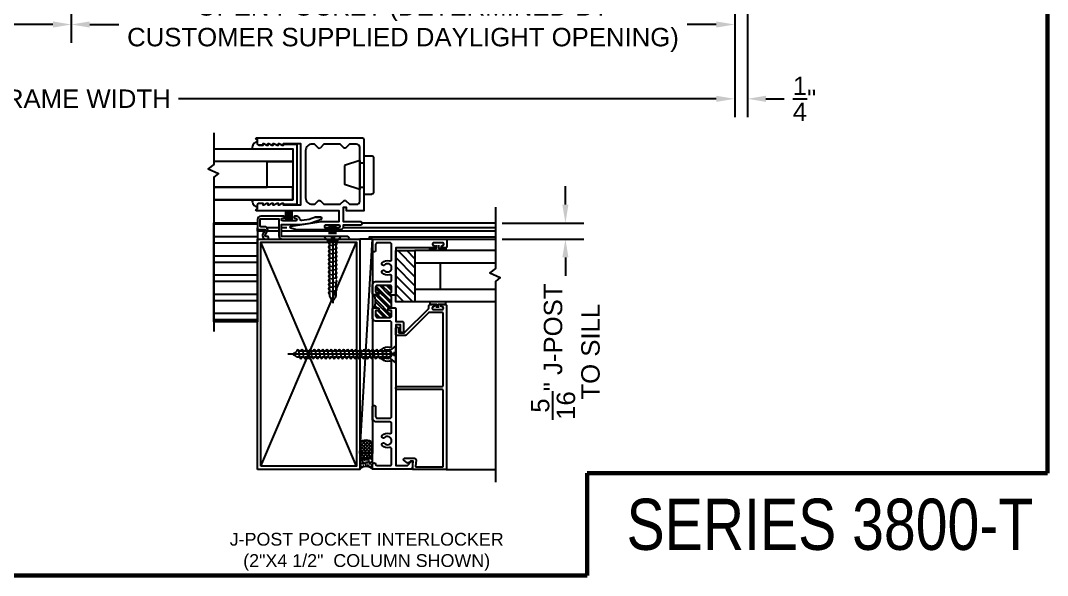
# Model space of a CAD drawing. Extents: x 9.5 to 51.5, y 29.9 to 61.9.
# Drawn here: x 31.4 to 51.48, y 29.85 to 40.7 of the extents above; entities that cross this region are included whole.
import ezdxf
from ezdxf.enums import TextEntityAlignment as Align

# ---------------------------------------------------------------- set-up
doc = ezdxf.new("R2010")
doc.units = 0
doc.header["$MEASUREMENT"] = 0
doc.layers.get('0').update_dxf_attribs({"linetype": 'CONTINUOUS'})
doc.layers.get('DEFPOINTS').update_dxf_attribs({"linetype": 'CONTINUOUS'})
for name, color, linetype in [('BREAK', 6, 'CONTINUOUS'), ('FASTENER', 7, 'CONTINUOUS'), ('FRAME', 1, 'CONTINUOUS'), ('GLASS', 5, 'CONTINUOUS'), ('HATCH', 7, 'CONTINUOUS'), ('INSTALLER NOTE', 7, 'CONTINUOUS'), ('MISC', 9, 'CONTINUOUS'), ('RISER', 7, 'CONTINUOUS'), ('SASH', 5, 'CONTINUOUS'), ('SEAL', 7, 'CONTINUOUS'), ('SEALANT', 1, 'CONTINUOUS'), ('SETTING BLOCKS', 4, 'CONTINUOUS'), ('SHIM', 1, 'CONTINUOUS'), ('SILL-PAN', 7, 'CONTINUOUS'), ('TEXT', 7, 'CONTINUOUS'), ('TRACK', 1, 'CONTINUOUS'), ('VENT', 5, 'CONTINUOUS'), ('WALL CONDITION', 7, 'CONTINUOUS'), ('WALL-CONDITION', 7, 'CONTINUOUS')]:
    doc.layers.add(name, color=color, linetype=linetype)
doc.styles.get("Standard").update_dxf_attribs({"font": 'arial.ttf'})
doc.dimstyles.new('QUARTER', dxfattribs={"dimscale": 2, "dimtxt": 0.18, "dimasz": 0.18, "dimexe": 0.18, "dimexo": 0.0625, "dimgap": 0.09, "dimtad": 0, "dimdec": 4, "dimzin": 0, "dimdsep": 46, "dimlunit": 4, "dimtxsty": 'Standard', "dimcen": 0.09, "dimadec": 0, "dimazin": 0, "dimtfac": 1, "dimtdec": 4, "dimtofl": 0, "dimtmove": 0, "dimatfit": 3, "dimfxl": 0, "dimtolj": 1, "dimtzin": 0, "dimarcsym": 0})

# ---------------------------------------------------------------- blocks, each defined once
blk = doc.blocks.new('*D13')
at = {"color": 0, "lineweight": -2}
for p, q in [((17.365, 48.646), (17.365, 40.261)), ((32.397, 43.754), (32.397, 40.261)), ((17.725, 40.621), (22.249, 40.621)), ((32.037, 40.621), (27.513, 40.621))]:
    blk.add_line(p, q, dxfattribs=at)
at = {"color": 0}
for points in [[(17.725, 40.681), (17.725, 40.561), (17.365, 40.621)], [(32.037, 40.681), (32.037, 40.561), (32.397, 40.621)]]:
    blk.add_solid(points, dxfattribs=at)
at = {"layer": 'DEFPOINTS', "color": 0}
for p in [(17.365, 48.771), (32.397, 43.879), (32.397, 40.621)]:
    blk.add_point(p, dxfattribs=at)
at = {"color": 0, "insert": (24.881, 40.621), "char_height": 0.36, "attachment_point": 5}
blk.add_mtext('\\A1;DAYLIGHT OPENING', dxfattribs=at)
blk = doc.blocks.new('*D14')
at = {"color": 0, "lineweight": -2}
for p, q in [((45.364, 43.764), (45.364, 38.809)), ((45.614, 43.571), (45.614, 38.809)), ((45.004, 39.169), (44.644, 39.169)), ((45.974, 39.169), (46.334, 39.169))]:
    blk.add_line(p, q, dxfattribs=at)
at = {"color": 0}
for points in [[(45.004, 39.229), (45.004, 39.109), (45.364, 39.169)], [(45.974, 39.229), (45.974, 39.109), (45.614, 39.169)]]:
    blk.add_solid(points, dxfattribs=at)
at = {"layer": 'DEFPOINTS', "color": 0}
for p in [(45.364, 43.889), (45.614, 43.696), (45.614, 39.169)]:
    blk.add_point(p, dxfattribs=at)
at = {"color": 0, "insert": (46.728, 39.169), "char_height": 0.36, "attachment_point": 5}
blk.add_mtext('\\A1;{\\H1.000000x;\\S1/4;}"', dxfattribs=at)
blk = doc.blocks.new('*D15')
at = {"color": 0, "lineweight": -2}
for p, q in [((17.365, 48.646), (17.365, 38.809)), ((45.364, 43.764), (45.364, 38.809)), ((17.725, 39.169), (28.239, 39.169)), ((45.004, 39.169), (34.489, 39.169))]:
    blk.add_line(p, q, dxfattribs=at)
at = {"color": 0}
for points in [[(17.725, 39.229), (17.725, 39.109), (17.365, 39.169)], [(45.004, 39.229), (45.004, 39.109), (45.364, 39.169)]]:
    blk.add_solid(points, dxfattribs=at)
at = {"layer": 'DEFPOINTS', "color": 0}
for p in [(17.365, 48.771), (45.364, 43.889), (17.365, 39.169)]:
    blk.add_point(p, dxfattribs=at)
at = {"color": 0, "insert": (31.364, 39.169), "char_height": 0.36, "attachment_point": 5}
blk.add_mtext('\\A1;3070 NET FRAME WIDTH', dxfattribs=at)
blk = doc.blocks.new('*D22')
at = {"color": 0, "lineweight": -2}
for p, q in [((45.364, 43.764), (45.364, 40.261)), ((32.397, 43.754), (32.397, 40.261)), ((32.757, 40.621), (33.329, 40.621)), ((45.004, 40.621), (44.432, 40.621))]:
    blk.add_line(p, q, dxfattribs=at)
at = {"color": 0}
for points in [[(32.757, 40.681), (32.757, 40.561), (32.397, 40.621)], [(45.004, 40.681), (45.004, 40.561), (45.364, 40.621)]]:
    blk.add_solid(points, dxfattribs=at)
at = {"layer": 'DEFPOINTS', "color": 0}
for p in [(32.397, 43.879), (45.364, 43.889), (45.364, 40.621)]:
    blk.add_point(p, dxfattribs=at)
at = {"color": 0, "insert": (38.88, 40.621), "char_height": 0.36, "attachment_point": 5}
blk.add_mtext('\\A1;OPEN POCKET (DETERMINED BY \\PCUSTOMER SUPPLIED DAYLIGHT OPENING)', dxfattribs=at)
blk = doc.blocks.new('3006 STD POST-INTERLOCKER')
at = {"color": 7}
for p, q in [((-0.674, -0.979), (-0.674, -1.153)), ((-0.644, -0.979), (-0.644, -1.153)), ((-0.614, -0.979), (-0.614, -1.153)), ((-0.584, -0.979), (-0.584, -1.153)), ((-0.554, -0.979), (-0.554, -1.153))]:
    blk.add_line(p, q, dxfattribs=at)
for points in [[(-2.074, -0.666), (-2.074, -0.58, -0.414214), (-2.043, -0.55), (-1.974, -0.55), (-1.974, -0.58), (-1.954, -0.58), (-1.894, -0.55), (-1.874, -0.55), (-1.874, -0.58), (-1.854, -0.58), (-1.794, -0.55), (-1.774, -0.55), (-1.774, -0.58), (-1.754, -0.58), (-1.694, -0.55), (-1.674, -0.55), (-1.674, -0.58), (-1.654, -0.58), (-1.594, -0.55), (-1.574, -0.55), (-1.574, -0.58), (-1.231, -0.58), (-1.231, 0.61), (-1.574, 0.61), (-1.574, 0.581), (-1.594, 0.581), (-1.654, 0.61), (-1.674, 0.61), (-1.674, 0.581), (-1.694, 0.581), (-1.754, 0.61), (-1.774, 0.61), (-1.774, 0.581), (-1.794, 0.581), (-1.854, 0.61), (-1.874, 0.61), (-1.874, 0.581), (-1.894, 0.581), (-1.954, 0.61), (-1.974, 0.61), (-1.974, 0.581), (-2.043, 0.581, -0.414214), (-2.074, 0.611), (-2.074, 0.696), (-2.094, 0.696, -0.999996), (-2.094, 0.728), (-0.031, 0.728, -0.414214), (0, 0.697), (0, -0.697), (-0.338, -0.697), (-0.338, -0.635), (-0.4, -0.635), (-0.4, -0.908), (-0.066, -0.908, -1), (-0.066, -0.979), (-0.4, -0.979), (-0.4, -1.006, -0.414214), (-0.462, -1.068), (-0.504, -1.068, -1), (-0.504, -1.028), (-0.484, -1.028, 0.999996), (-0.484, -0.979), (-0.744, -0.979, 1.000003), (-0.744, -1.028), (-0.724, -1.028, -0.999994), (-0.724, -1.068), (-1.312, -1.068), (-1.422, -1.039, -0.811415), (-1.42, -1), (-0.828, -0.908), (-0.478, -0.908), (-0.478, -0.697), (-2.094, -0.697, -0.999996), (-2.094, -0.666), (-2.074, -0.666)], [(-0.891, 0.535), (-0.96, 0.604), (-1.012, 0.604, 0.414214), (-1.137, 0.479), (-1.137, -0.447, 0.414214), (-1.012, -0.572), (-0.973, -0.572, 0.198912), (-0.951, -0.563), (-0.891, -0.504, -0.414214), (-0.847, -0.504), (-0.787, -0.563, 0.198912), (-0.765, -0.572), (-0.473, -0.572, 0.198912), (-0.451, -0.563), (-0.391, -0.504, -0.414214), (-0.347, -0.504), (-0.287, -0.563, 0.198912), (-0.265, -0.572), (-0.138, -0.572, 0.414214), (-0.076, -0.51), (-0.076, 0.542, 0.414214), (-0.138, 0.604), (-0.265, 0.604, 0.198912), (-0.287, 0.594), (-0.347, 0.535, -0.414214), (-0.391, 0.535), (-0.451, 0.594, 0.198912), (-0.473, 0.604), (-0.765, 0.604, 0.198912), (-0.787, 0.594), (-0.847, 0.535)]]:
    blk.add_lwpolyline(points, format="xyb")
blk.add_arc((-0.869, 0.557), 0.031, 225.0005, 315.0002)
blk = doc.blocks.new('3801 1 INCH GLASS STOP')
blk.add_lwpolyline([(2.741, 0.327, -0.414214), (2.769, 0.299, -0.414214), (2.741, 0.271), (2.669, 0.271, 0.414214), (2.659, 0.261), (2.659, 0.167, 0.198912), (2.668, 0.145), (3.128, -0.315, 0.198912), (3.15, -0.324), (3.183, -0.324, -0.414214), (3.214, -0.355), (3.214, -0.408, -0.414214), (3.189, -0.433, -0.399638), (3.164, -0.41, 0.400364), (3.139, -0.386, 0.414214), (3.114, -0.411), (3.114, -0.581, 0.414214), (3.139, -0.606), (3.139, -0.606, 0.399638), (3.164, -0.582, -0.399638), (3.189, -0.558, -0.414214), (3.214, -0.583), (3.214, -0.637, -0.414214), (3.183, -0.668), (-0.001, -0.668, -0.414214), (-0.011, -0.658), (-0.011, -0.01, -0.440011), (0, 0), (0.149, -0.013), (0.149, 0.04), (0.115, 0.074, -0.395486), (0.114, 0.102), (0.17, 0.165, -0.691708), (0.205, 0.152), (0.205, -0.04, -0.440011), (0.171, -0.071), (0.05, -0.061, 0.440011), (0.039, -0.071), (0.039, -0.593, 0.414214), (0.049, -0.603), (1.52, -0.603, 0.414214), (1.551, -0.572), (1.551, 0.299, -0.414214), (1.579, 0.327, -0.414214), (1.607, 0.299), (1.607, -0.572, 0.414214), (1.638, -0.603), (3.027, -0.603, 0.414214), (3.058, -0.572), (3.058, -0.337, 0.198912), (3.049, -0.315), (2.612, 0.122, -0.198912), (2.603, 0.144), (2.603, 0.296, -0.414214), (2.634, 0.327)], format="xyb", close=True)
blk = doc.blocks.new('3805 BLOCK FRAME')
h = blk.add_hatch()
h.set_pattern_fill('ANSI32', color=256, scale=0.25, style=0)
h.set_pattern_definition([(45, (-4.16348, -5.189), (-0.0662913, 0.0662913), []), (45, (-4.11928, -5.189), (-0.0662913, 0.0662913), [])])
h.paths.add_polyline_path([(-0.819, 1.361, 0.414214), (-0.85, 1.392), (-0.946, 1.392, 0.414214), (-0.956, 1.382), (-0.956, 1.351, -0.414214), (-0.98, 1.326, -0.414214), (-1.005, 1.351), (-1.005, 1.423, -0.235384), (-1.256, 1.423), (-1.256, 1.351, -0.414214), (-1.282, 1.326, -0.414214), (-1.306, 1.351), (-1.306, 1.382, 0.414214), (-1.316, 1.392), (-1.413, 1.392, 0.414214), (-1.444, 1.361), (-1.444, 1.111, 0.414214), (-1.413, 1.08), (-1.316, 1.08, 0.414214), (-1.306, 1.09), (-1.306, 1.121, -0.414214), (-1.282, 1.146, -0.414214), (-1.256, 1.121), (-1.256, 1.09), (-1.005, 1.09), (-1.005, 1.121, -0.414214), (-0.98, 1.146, -0.414214), (-0.956, 1.121), (-0.956, 1.09, 0.414214), (-0.946, 1.08), (-0.85, 1.08, 0.414214), (-0.819, 1.111)])
for q in [(-1.256, 1.09), (-1.005, 1.015)]:
    blk.add_line((-1.005, 1.09), q)
blk.add_lwpolyline([(-3.452, 1.454), (-3.193, 1.454, -0.414214), (-3.162, 1.423, -0.414214), (-3.193, 1.392), (-3.381, 1.392, 0.414214), (-3.412, 1.361), (-3.412, 1.111, 0.414214), (-3.381, 1.08), (-2.329, 1.08, 0.5024), (-2.299, 1.12, -0.280293), (-2.262, 1.264, -0.498955), (-2.213, 1.256, -0.334263), (-2.219, 1.219, 2.470836), (-2.106, 1.219, -0.334263), (-2.112, 1.256, -0.498955), (-2.063, 1.264, -0.280293), (-2.026, 1.12, 0.5024), (-1.996, 1.08), (-1.549, 1.08, 0.414214), (-1.518, 1.111), (-1.518, 1.392, -0.414214), (-1.456, 1.454), (-1.287, 1.454, -0.414214), (-1.256, 1.423), (-1.256, 1.351, -0.414214), (-1.282, 1.326, -0.414214), (-1.306, 1.351), (-1.306, 1.382, 0.414214), (-1.316, 1.392), (-1.413, 1.392, 0.414214), (-1.444, 1.361), (-1.444, 1.111, 0.414214), (-1.413, 1.08), (-1.316, 1.08, 0.414214), (-1.306, 1.09), (-1.306, 1.121, -0.414214), (-1.282, 1.146, -0.414214), (-1.256, 1.121), (-1.256, 1.09), (-1.256, 1.015), (-1.271, 1), (-1.524, 1), (-1.524, 0.875, -0.414214), (-1.556, 0.844), (-1.711, 0.844, -0.414214), (-1.742, 0.875, -0.414214), (-1.711, 0.906), (-1.586, 0.906), (-1.586, 1), (-4.338, 1), (-4.338, 0.776, 0.198912), (-4.335, 0.769), (-4.255, 0.69, -0.668179), (-4.263, 0.673), (-4.403, 0.673, -0.414214), (-4.412, 0.683), (-4.412, 1.444, -0.414214), (-4.403, 1.454), (-4.319, 1.454, -0.414214), (-4.287, 1.423, -0.358249), (-4.312, 1.393, 0.358249), (-4.338, 1.362), (-4.338, 1.111, 0.414214), (-4.306, 1.08), (-4.017, 1.08, 0.5024), (-3.987, 1.12, -0.280293), (-3.95, 1.264, -0.498955), (-3.901, 1.256), (-3.901, 1.256, -0.334263), (-3.907, 1.219, 2.470836), (-3.794, 1.219, -0.334263), (-3.8, 1.256), (-3.8, 1.256, -0.498955), (-3.751, 1.264, -0.280293), (-3.714, 1.12, 0.5024), (-3.684, 1.08), (-3.518, 1.08, 0.414214), (-3.487, 1.111), (-3.487, 1.399), (-3.452, 1.434)], format="xyb", close=True)
blk.add_lwpolyline([(-1.005, 1.09), (-1.005, 1.121, -0.414214), (-0.98, 1.146, -0.414214), (-0.956, 1.121), (-0.956, 1.09, 0.414214), (-0.946, 1.08), (-0.85, 1.08, 0.414214), (-0.819, 1.111), (-0.819, 1.361, 0.414214), (-0.85, 1.392), (-0.946, 1.392, 0.414214), (-0.956, 1.382), (-0.956, 1.351, -0.414214), (-0.98, 1.326), (-0.98, 1.326, -0.414214), (-1.005, 1.351), (-1.005, 1.423, -0.414214), (-0.975, 1.454), (-0.806, 1.454, -0.414214), (-0.744, 1.392), (-0.744, 1.111, 0.414214), (-0.712, 1.08), (-0.641, 1.08, 0.5024), (-0.611, 1.12, -0.280293), (-0.574, 1.264, -0.498955), (-0.525, 1.256), (-0.525, 1.256, -0.334263), (-0.531, 1.219, 2.470836), (-0.418, 1.219, -0.334263), (-0.424, 1.256, -0.498955), (-0.375, 1.264, -0.280293), (-0.338, 1.12, 0.5024), (-0.308, 1.08), (-0.018, 1.08, 0.414214), (0.013, 1.111), (0.013, 1.361, 0.414214), (-0.018, 1.392), (-0.131, 1.392, -0.414214), (-0.162, 1.423, -0.414214), (-0.131, 1.454), (0.088, 1.454), (0.088, 0.031, -0.414214), (0.056, 0), (-0.056, 0, -0.414214), (-0.087, 0.031), (-0.087, 0.083, -0.414214), (-0.062, 0.107), (-0.062, 0.107, -0.399638), (-0.038, 0.084, 0.399638), (-0.013, 0.06), (-0.013, 0.06, 0.414214), (0.013, 0.085), (0.013, 0.255, 0.414214), (-0.013, 0.28), (-0.013, 0.28, 0.399638), (-0.038, 0.256, -0.399638), (-0.062, 0.232, -0.414214), (-0.087, 0.257), (-0.087, 0.309), (-0.087, 1), (-0.99, 1), (-1.005, 1.015)], format="xyb")
blk.add_arc((-1.131, 1.675), 0.281, 243.5092, 296.4908)
blk = doc.blocks.new('A$C1D443341')
for p, q in [((0, 0.719), (0, 0.031)), ((0.188, 0.75), (0.031, 0.75)), ((0.188, 0.75), (0.188, 0)), ((0.264, 0.615), (0.188, 0.615)), ((0.264, 0.656), (0.562, 0.563)), ((0.264, 0.656), (0.264, 0.094)), ((0.562, 0.563), (0.562, 0.187)), ((0.188, 0), (0.031, 0)), ((0.264, 0.135), (0.188, 0.135)), ((0.264, 0.094), (0.562, 0.187))]:
    blk.add_line(p, q)
for centre, start, end in [((0.031, 0.719), 90, 180), ((0.031, 0.031), 180, 270)]:
    blk.add_arc(centre, 0.031, start, end)
blk = doc.blocks.new('A$C47D80548')
at = {"layer": 'MISC', "xscale": 0.25, "yscale": 0.25, "zscale": 0.25}
blk.add_blockref('A$C1D443341', (0, 0), dxfattribs=at)
blk = doc.blocks.new('A$C1B9D595B')
at = {"layer": 'FRAME', "rotation": 180}
blk.add_blockref('A$C47D80548', (0.1405, 0.1875), dxfattribs=at)
blk = doc.blocks.new('A$C363677CB')
at = {"layer": 'SASH', "rotation": 180}
blk.add_blockref('A$C1B9D595B', (0.1405, 0.1875), dxfattribs=at)
blk = doc.blocks.new('BUMPER')
at = {"layer": 'TEXT', "rotation": 180}
blk.add_blockref('A$C363677CB', (0.047, 0.0937), dxfattribs=at)
blk = doc.blocks.new('*D52')
at = {"color": 0, "lineweight": -2}
for p, q in [((30.426, 37.164), (30.426, 37.524)), ((29.187, 36.804), (30.786, 36.804)), ((29.187, 36.429), (30.786, 36.429)), ((30.426, 36.069), (30.426, 35.709))]:
    blk.add_line(p, q, dxfattribs=at)
at = {"color": 0}
for points in [[(30.366, 37.164), (30.486, 37.164), (30.426, 36.804)], [(30.366, 36.069), (30.486, 36.069), (30.426, 36.429)]]:
    blk.add_solid(points, dxfattribs=at)
at = {"layer": 'DEFPOINTS', "color": 0}
for p in [(29.062, 36.804), (30.426, 36.804), (29.062, 36.429)]:
    blk.add_point(p, dxfattribs=at)
at = {"color": 0, "insert": (30.426, 34.274), "char_height": 0.36, "attachment_point": 5, "rotation": 90}
blk.add_mtext('\\A1;{\\H1.000000x;\\S3/8;}" 2-PIECE \\PTO SILL', dxfattribs=at)
blk = doc.blocks.new('*D53')
at = {"color": 0, "lineweight": -2}
for p, q in [((42.055, 37.101), (42.055, 37.461)), ((40.816, 36.741), (42.415, 36.741)), ((40.816, 36.428), (42.415, 36.428)), ((42.055, 36.068), (42.055, 35.708))]:
    blk.add_line(p, q, dxfattribs=at)
at = {"color": 0}
for points in [[(41.995, 37.101), (42.115, 37.101), (42.055, 36.741)], [(41.995, 36.068), (42.115, 36.068), (42.055, 36.428)]]:
    blk.add_solid(points, dxfattribs=at)
at = {"layer": 'DEFPOINTS', "color": 0}
for p in [(40.691, 36.741), (42.055, 36.741), (40.691, 36.428)]:
    blk.add_point(p, dxfattribs=at)
at = {"color": 0, "insert": (42.055, 34.227), "char_height": 0.36, "attachment_point": 5, "rotation": 90}
blk.add_mtext('\\A1;{\\H1.000000x;\\S5/16;}" J-POST \\PTO SILL', dxfattribs=at)
blk = doc.blocks.new('Flat_HD_#8x1p25')
at = {"linetype": 'Continuous'}
for p, q in [((5.13, 5.466), (5.062, 5.466)), ((5.169, 5.341), (5.151, 5.47)), ((5.211, 5.466), (5.151, 5.466)), ((5.251, 5.341), (5.232, 5.47)), ((5.293, 5.466), (5.232, 5.466)), ((5.332, 5.341), (5.313, 5.47)), ((5.374, 5.466), (5.314, 5.466)), ((5.413, 5.341), (5.395, 5.47)), ((5.455, 5.466), (5.395, 5.466)), ((5.495, 5.341), (5.476, 5.47)), ((5.537, 5.466), (5.476, 5.466)), ((5.576, 5.341), (5.557, 5.47)), ((5.618, 5.466), (5.558, 5.466)), ((5.658, 5.341), (5.639, 5.47)), ((5.699, 5.466), (5.639, 5.466)), ((5.739, 5.341), (5.72, 5.47)), ((5.781, 5.466), (5.72, 5.466)), ((5.82, 5.341), (5.802, 5.47)), ((5.862, 5.466), (5.802, 5.466)), ((5.902, 5.341), (5.883, 5.47)), ((5.943, 5.466), (5.883, 5.466)), ((5.983, 5.341), (5.964, 5.47)), ((6.025, 5.466), (5.965, 5.466)), ((6.064, 5.341), (6.046, 5.47)), ((6.106, 5.466), (6.046, 5.466)), ((6.13, 5.449), (6.127, 5.47)), ((6.13, 5.466), (6.127, 5.466)), ((4.98, 5.411), (4.98, 5.399)), ((5.169, 5.344), (5.062, 5.344)), ((5.25, 5.344), (5.19, 5.344)), ((5.332, 5.344), (5.272, 5.344)), ((5.494, 5.344), (5.434, 5.344)), ((5.576, 5.344), (5.516, 5.344)), ((5.657, 5.344), (5.597, 5.344)), ((5.738, 5.344), (5.678, 5.344)), ((5.82, 5.344), (5.76, 5.344)), ((5.901, 5.344), (5.841, 5.344)), ((5.982, 5.344), (5.922, 5.344)), ((6.064, 5.344), (6.004, 5.344)), ((6.13, 5.344), (6.085, 5.344))]:
    blk.add_line(p, q, dxfattribs=at)
for p, q in [((6.23, 5.571), (6.13, 5.487)), ((6.13, 5.323), (6.13, 5.487)), ((6.185, 5.378), (6.185, 5.432)), ((6.23, 5.432), (6.185, 5.432)), ((6.23, 5.432), (6.23, 5.571)), ((6.247, 5.405), (4.926, 5.405)), ((6.23, 5.239), (6.13, 5.323)), ((6.23, 5.378), (6.185, 5.378)), ((6.23, 5.239), (6.23, 5.378))]:
    blk.add_line(p, q)
for centre, radius, start, end in [((4.94, 5.542), 0.131, 290.7051, 318.8501), ((5.062, 5.436), 0.03, 90, 138.8501), ((5.13, 5.466), 0.0211, 0, 180), ((5.13, 5.466), 0.0211, 0, 180), ((5.211, 5.466), 0.0211, 0, 180), ((5.293, 5.466), 0.0211, 0, 180), ((5.293, 5.466), 0.0211, 0, 180), ((5.374, 5.466), 0.0211, 0, 180), ((5.374, 5.466), 0.0211, 0, 180), ((5.455, 5.466), 0.0211, 0, 180), ((5.537, 5.466), 0.0211, 0, 180), ((5.537, 5.466), 0.0211, 0, 180), ((5.618, 5.466), 0.0211, 0, 180), ((5.618, 5.466), 0.0211, 0, 180), ((5.699, 5.466), 0.0211, 0, 180), ((5.781, 5.466), 0.0211, 0, 180), ((5.862, 5.466), 0.0211, 0, 180), ((5.862, 5.466), 0.0211, 0, 180), ((5.943, 5.466), 0.0211, 0, 180), ((6.025, 5.466), 0.0211, 0, 180), ((6.025, 5.466), 0.0211, 0, 180), ((6.106, 5.466), 0.0211, 0, 180), ((6.106, 5.466), 0.0211, 0, 180), ((4.988, 5.411), 0.00861, 101.7651, 180), ((4.988, 5.399), 0.00861, 180, 258.2349), ((4.94, 5.268), 0.131, 41.1499, 69.2949), ((5.062, 5.374), 0.03, 221.1499, 270), ((5.19, 5.344), 0.0211, 180, 0), ((5.272, 5.344), 0.0211, 180, 0), ((5.353, 5.344), 0.0211, 180, 0), ((5.434, 5.344), 0.0211, 180, 0), ((5.516, 5.344), 0.0211, 180, 0), ((5.597, 5.344), 0.0211, 180, 0), ((5.678, 5.344), 0.0211, 180, 0), ((5.76, 5.344), 0.0211, 180, 0), ((5.841, 5.344), 0.0211, 180, 0), ((5.922, 5.344), 0.0211, 180, 0), ((6.004, 5.344), 0.0211, 180, 0), ((6.085, 5.344), 0.0211, 180, 0)]:
    blk.add_arc(centre, radius, start, end, dxfattribs=at)
blk = doc.blocks.new('Flat_HD_#8x2p00')
for p, q in [((-0.027, 0.043), (-0.166, 0.043)), ((-0.166, 0.043), (-0.082, -0.057)), ((-0.027, 0.043), (-0.027, -0.002)), ((0, 0.06), (0, -2.063)), ((0.166, 0.043), (0.027, 0.043)), ((0.027, 0.043), (0.027, -0.002)), ((0.166, 0.043), (0.082, -0.057)), ((0.082, -0.057), (-0.082, -0.057)), ((0.027, -0.002), (-0.027, -0.002)), ((0.061, -1.831), (-0.061, -1.849))]:
    blk.add_line(p, q)
at = {"linetype": 'Continuous'}
for p, q in [((-0.044, -0.057), (-0.065, -0.06)), ((0.065, -0.122), (-0.065, -0.141)), ((-0.061, -0.057), (-0.061, -0.059)), ((-0.061, -0.08), (-0.061, -0.141)), ((-0.061, -0.162), (-0.061, -0.222)), ((0.061, -0.057), (0.061, -0.102)), ((0.061, -0.123), (0.061, -0.183)), ((0.065, -0.204), (-0.065, -0.222)), ((0.065, -0.285), (-0.065, -0.304)), ((0.065, -0.366), (-0.065, -0.385)), ((-0.061, -0.243), (-0.061, -0.303)), ((-0.061, -0.324), (-0.061, -0.385)), ((0.061, -0.204), (0.061, -0.264)), ((0.061, -0.286), (0.061, -0.346)), ((0.061, -0.367), (0.061, -0.427)), ((0.065, -0.448), (-0.065, -0.466)), ((0.065, -0.529), (-0.065, -0.548)), ((-0.061, -0.406), (-0.061, -0.466)), ((-0.061, -0.487), (-0.061, -0.547)), ((-0.061, -0.569), (-0.061, -0.629)), ((0.061, -0.448), (0.061, -0.508)), ((0.061, -0.53), (0.061, -0.59)), ((0.065, -0.61), (-0.065, -0.629)), ((0.065, -0.692), (-0.065, -0.71)), ((0.065, -0.773), (-0.065, -0.792)), ((-0.061, -0.65), (-0.061, -0.71)), ((-0.061, -0.731), (-0.061, -0.791)), ((0.061, -0.611), (0.061, -0.671)), ((0.061, -0.692), (0.061, -0.752)), ((0.061, -0.774), (0.061, -0.834)), ((0.065, -0.854), (-0.065, -0.873)), ((0.065, -0.936), (-0.065, -0.954)), ((-0.061, -0.813), (-0.061, -0.873)), ((-0.061, -0.894), (-0.061, -0.954)), ((-0.061, -0.975), (-0.061, -1.036)), ((0.061, -0.855), (0.061, -0.915)), ((0.061, -0.936), (0.061, -0.996)), ((0.065, -1.017), (-0.065, -1.036)), ((0.065, -1.098), (-0.065, -1.117)), ((0.065, -1.18), (-0.065, -1.199)), ((-0.061, -1.057), (-0.061, -1.117)), ((-0.061, -1.138), (-0.061, -1.198)), ((0.061, -1.018), (0.061, -1.078)), ((0.061, -1.099), (0.061, -1.159)), ((0.061, -1.18), (0.061, -1.24)), ((0.065, -1.261), (-0.065, -1.28)), ((0.065, -1.342), (-0.065, -1.361)), ((-0.061, -1.219), (-0.061, -1.28)), ((-0.061, -1.301), (-0.061, -1.361)), ((-0.061, -1.382), (-0.061, -1.442)), ((0.061, -1.262), (0.061, -1.322)), ((0.061, -1.343), (0.061, -1.403)), ((0.065, -1.424), (-0.065, -1.443)), ((0.065, -1.505), (-0.065, -1.524)), ((0.065, -1.587), (-0.065, -1.605)), ((-0.061, -1.463), (-0.061, -1.524)), ((-0.061, -1.545), (-0.061, -1.605)), ((0.061, -1.424), (0.061, -1.484)), ((0.061, -1.506), (0.061, -1.566)), ((0.061, -1.587), (0.061, -1.647)), ((0.065, -1.668), (-0.065, -1.687)), ((0.065, -1.749), (-0.065, -1.768)), ((-0.061, -1.626), (-0.061, -1.686)), ((-0.061, -1.707), (-0.061, -1.768)), ((-0.061, -1.789), (-0.061, -1.849)), ((0.061, -1.669), (0.061, -1.728)), ((0.061, -1.75), (0.061, -1.81)), ((-0.006, -1.957), (0.006, -1.957)), ((0.061, -1.831), (0.061, -1.889))]:
    blk.add_line(p, q, dxfattribs=at)
for centre, radius, start, end in [((-0.061, -0.08), 0.0211, 90, 270), ((-0.061, -0.08), 0.0211, 90, 270), ((-0.061, -0.162), 0.0211, 90, 270), ((-0.061, -0.162), 0.0211, 90, 270), ((0.061, -0.102), 0.0211, 270, 90), ((0.061, -0.183), 0.0211, 270, 90), ((-0.061, -0.243), 0.0211, 90, 270), ((-0.061, -0.324), 0.0211, 90, 270), ((-0.061, -0.324), 0.0211, 90, 270), ((-0.061, -0.406), 0.0211, 90, 270), ((0.061, -0.264), 0.0211, 270, 90), ((0.061, -0.346), 0.0211, 270, 90), ((-0.061, -0.487), 0.0211, 90, 270), ((-0.061, -0.569), 0.0211, 90, 270), ((-0.061, -0.569), 0.0211, 90, 270), ((0.061, -0.427), 0.0211, 270, 90), ((0.061, -0.508), 0.0211, 270, 90), ((0.061, -0.59), 0.0211, 270, 90), ((-0.061, -0.65), 0.0211, 90, 270), ((-0.061, -0.65), 0.0211, 90, 270), ((-0.061, -0.731), 0.0211, 90, 270), ((-0.061, -0.813), 0.0211, 90, 270), ((-0.061, -0.813), 0.0211, 90, 270), ((0.061, -0.671), 0.0211, 270, 90), ((0.061, -0.752), 0.0211, 270, 90), ((-0.061, -0.894), 0.0211, 90, 270), ((-0.061, -0.975), 0.0211, 90, 270), ((-0.061, -0.975), 0.0211, 90, 270), ((0.061, -0.834), 0.0211, 270, 90), ((0.061, -0.915), 0.0211, 270, 90), ((0.061, -0.996), 0.0211, 270, 90), ((-0.061, -1.057), 0.0211, 90, 270), ((-0.061, -1.138), 0.0211, 90, 270), ((-0.061, -1.138), 0.0211, 90, 270), ((-0.061, -1.219), 0.0211, 90, 270), ((0.061, -1.078), 0.0211, 270, 90), ((0.061, -1.159), 0.0211, 270, 90), ((-0.061, -1.301), 0.0211, 90, 270), ((-0.061, -1.301), 0.0211, 90, 270), ((-0.061, -1.382), 0.0211, 90, 270), ((0.061, -1.24), 0.0211, 270, 90), ((0.061, -1.322), 0.0211, 270, 90), ((0.061, -1.403), 0.0211, 270, 90), ((-0.061, -1.463), 0.0211, 90, 270), ((-0.061, -1.463), 0.0211, 90, 270), ((-0.061, -1.545), 0.0211, 90, 270), ((-0.061, -1.626), 0.0211, 90, 270), ((-0.061, -1.626), 0.0211, 90, 270), ((0.061, -1.484), 0.0211, 270, 90), ((0.061, -1.566), 0.0211, 270, 90), ((-0.061, -1.707), 0.0211, 90, 270), ((-0.061, -1.789), 0.0211, 90, 270), ((-0.061, -1.789), 0.0211, 90, 270), ((0.061, -1.647), 0.0211, 270, 90), ((0.061, -1.728), 0.0211, 270, 90), ((0.061, -1.81), 0.0211, 270, 90), ((-0.061, -1.87), 0.0211, 90, 276.2091), ((-0.137, -1.996), 0.131, 20.7051, 53.331), ((-0.006, -1.948), 0.00861, 191.7651, 270), ((0.006, -1.948), 0.00861, 270, 348.2349), ((0.137, -1.996), 0.131, 125.4362, 159.2949)]:
    blk.add_arc(centre, radius, start, end, dxfattribs=at)
blk = doc.blocks.new('CONCEPT LTB')
at = {"lineweight": 60}
for p, q in [((10.5, 8), (10.5, 0.5)), ((10.5, 0.5), (8.25, 0.5)), ((8.25, 0.5), (8.25, 0)), ((8.25, 0), (0, 0))]:
    blk.add_line(p, q, dxfattribs=at)
for tag, height, p in [('PRODUCT', 0.25, (5.4954, 7.8125)), ('TYPE1', 0.125, (5.4954, 7.5625)), ('FILEPATH', 0.0938, (5.4954, 7.375)), ('PRODUCT', 0.25, (9.375, 0.25))]:
    blk.add_attdef(tag, text='', height=height).set_placement(p, align=Align.MIDDLE_CENTER)
for tag, p in [('DWG_NO.', (9.0394, 7.7687)), ('DATE', (8.8002, 7.3937)), ('SCALE', (0.5859, 7.0625))]:
    blk.add_attdef(tag, p, '', height=0.0938)

msp = doc.modelspace()

# ---------------------------------------------------------------- hatches: boundary and pattern name
h = msp.add_hatch()
h.set_pattern_fill('ANSI32', color=256, angle=315, style=0)
h.set_pattern_definition([(0, (4.27928, 0.85333), (1e-16, 0.375), []), (0, (4.40428, 0.72833), (1e-16, 0.375), [])])
h.paths.add_polyline_path([(36.0386, 34.80938), (35.18336, 34.80938), (35.18336, 36.74688), (36.03843, 36.74688)])
at = {"layer": 'SETTING BLOCKS'}
h = msp.add_hatch(dxfattribs=at)
h.set_pattern_fill('ANSI31', color=256, angle=90, style=0)
h.set_pattern_definition([(135, (71.32966, 26.80844), (-0.08838835, -0.08838835), [])])
h.paths.add_polyline_path([(39.11243, 36.20194), (38.73743, 36.20194), (38.73743, 35.20194), (39.11243, 35.20194)])
at = {"layer": 'SHIM'}
h = msp.add_hatch(dxfattribs=at)
h.set_pattern_fill('ANSI37', color=256, scale=0.375, angle=270, style=0)
h.set_pattern_definition([(315, (-2.955844, -4.113426), (0.03314563, 0.03314563), []), (45, (-2.955844, -4.113426), (-0.03314563, 0.03314563), [])])
edge = h.paths.add_edge_path()
edge.add_line((38.28343, 32.19415), (38.28343, 32.4361))
edge.add_arc((38.15843, 32.34109), 0.15701, 37.237124, 142.762876)
edge.add_line((38.03343, 32.4361), (38.03343, 32.19415))
edge.add_arc((38.15843, 32.28916), 0.15701, 217.237124, 322.762876)
h = msp.add_hatch(dxfattribs=at)
h.set_pattern_fill('AR-SAND', color=256, scale=0.03, angle=180, style=0)
h.set_pattern_definition([(217.5, (-2.955844, -4.113426), (0.0018898, -0.057804713), [0, -0.0456, 0, -0.051, 0, -0.04875]), (187.5, (-2.955844, -4.113426), (-0.0530933, -0.08466438), [0, -0.0246, 0, -0.0411, 0, -0.01575]), (147.5, (-2.918944, -4.113426), (-0.093424256, -0.00016977), [0, -0.015, 0, -0.054, 0, -0.0705]), (137.5, (-2.918944, -4.113426), (-0.0901838, -0.02633027), [0, -0.0075, 0, -0.0354, 0, -0.0405])])
edge = h.paths.add_edge_path()
edge.add_arc((38.15843, 32.28916), 0.15701, 217.237124, 322.762876, ccw=False)
edge.add_line((38.03343, 32.19415), (38.03343, 31.92822))
edge.add_arc((38.15843, 31.83321), 0.15701, 37.237124, 142.762876, ccw=False)
edge.add_line((38.28343, 31.92822), (38.28343, 32.19415))

# ---------------------------------------------------------------- linework, layer by layer
for p, q in [((36.59243, 36.78421), (36.59243, 36.96451)), ((36.62343, 36.78421), (36.62343, 36.96451)), ((36.65443, 36.78421), (36.65443, 36.96451)), ((36.68543, 36.78421), (36.68543, 36.96451)), ((36.71643, 36.78421), (36.71643, 36.96451))]:
    msp.add_line(p, q)
at = {"layer": 'BREAK'}
for points in [[(35.18336, 38.50722), (35.18336, 37.88721), (35.06913, 37.80295), (35.273, 37.71149), (35.18336, 37.63721), (35.18336, 34.62188)], [(40.69138, 37.05322), (40.69138, 35.85079), (40.57715, 35.76653), (40.78103, 35.67507), (40.69138, 35.60079), (40.69138, 31.67734)]]:
    msp.add_lwpolyline(points, dxfattribs=at)
at = {"layer": 'FRAME'}
for p, q in [((39.70643, 36.42822), (40.69138, 36.42822)), ((39.72239, 31.92734), (40.69138, 31.92734))]:
    msp.add_line(p, q, dxfattribs=at)
msp.add_lwpolyline([(37.17143, 36.85321), (37.04894, 36.80862), (36.9009, 36.79086, -0.41874045), (36.8661, 36.81864, 0.38407139), (36.80443, 36.87421), (36.76443, 36.87421, 0.9999936), (36.76443, 36.83421), (36.77943, 36.83421, -1.0000034), (36.77943, 36.78421), (36.52943, 36.78421, -0.9999959), (36.52943, 36.83421), (36.54443, 36.83421, 1), (36.54443, 36.87421), (36.10043, 36.87421, 0.41421356), (36.03843, 36.81221), (36.03843, 36.68421), (36.03843, 36.62821, 0.41421356), (36.04843, 36.61821), (36.17619, 36.61821, -0.5773518), (36.18485, 36.60321), (36.14111, 36.52746, 0.33945554), (36.15065, 36.45504), (36.17748, 36.42821), (36.23818, 36.42821, 0.41421356), (36.24818, 36.43821), (36.24818, 36.46821, 0.41421356), (36.23818, 36.47821), (36.20233, 36.47821, -0.19891237), (36.19526, 36.48114), (36.186, 36.49039, -0.33945554), (36.18442, 36.50246), (36.22815, 36.57821, 0.5773518), (36.17619, 36.66821), (36.09843, 36.66821, -0.41421356), (36.08843, 36.67821), (36.08843, 36.81421, -0.41421356), (36.09843, 36.82421), (36.44443, 36.82421, -0.41421356), (36.45443, 36.81421), (36.45443, 36.48821, 0.41421356), (36.51443, 36.42821), (37.82228, 36.42821, 0.66817864), (37.82935, 36.44528), (37.79935, 36.47528, 0.19891237), (37.79228, 36.47821), (36.51443, 36.47821, -0.41421356), (36.50443, 36.48821), (36.50443, 36.70421, -0.41421356), (36.51443, 36.71421), (36.86643, 36.71421), (37.06643, 36.73821), (37.28524, 36.81785, 0.70134566), (37.27243, 36.85321), (37.17143, 36.85321), (37.27243, 36.85321)], format="xyb", dxfattribs=at)
at = {"layer": 'GLASS'}
for p, q in [((40.69138, 36.20194), (39.11242, 36.20194)), ((39.11242, 36.20194), (39.11242, 35.20194)), ((40.69138, 35.95394), (39.11242, 35.95394)), ((39.61242, 35.45094), (39.61242, 35.95394)), ((39.11242, 35.45094), (40.69138, 35.45094)), ((40.69138, 35.20194), (39.11242, 35.20194))]:
    msp.add_line(p, q, dxfattribs=at)
msp.add_lwpolyline([(35.18336, 38.19472), (36.72593, 38.19472), (36.72593, 37.19472), (35.18336, 37.19472), (36.72593, 37.19472), (36.72593, 37.44472), (35.18336, 37.44472), (36.22593, 37.44472), (36.22593, 37.94472), (36.72593, 37.94472), (35.18336, 37.94472)], dxfattribs=at)
at = {"layer": 'HATCH'}
for p, q in [((36.10093, 31.99042), (37.97093, 36.36571)), ((37.97093, 31.9904), (36.10093, 36.36571))]:
    msp.add_line(p, q, dxfattribs=at)
at = {"layer": 'RISER'}
msp.add_lwpolyline([(36.0386, 34.80938), (35.18336, 34.80938), (35.18336, 36.74688), (36.03843, 36.74688)], close=True, dxfattribs=at)
at = {"layer": 'SEAL', "linetype": 'Continuous'}
for points in [[(39.57714, 36.30768), (39.57714, 36.24948), (39.71065, 36.24948, -0.41421356), (39.72065, 36.23948), (39.72065, 36.21194, -0.41421356), (39.71065, 36.20194), (39.41469, 36.20194, -0.41421356), (39.40469, 36.21194), (39.40469, 36.23948, -0.41421356), (39.41469, 36.24948), (39.53428, 36.24948), (39.53428, 36.30768)], [(39.57714, 35.08345), (39.57714, 35.15441), (39.71065, 35.15441, 0.41421356), (39.72065, 35.16441), (39.72065, 35.19194, 0.41421356), (39.71065, 35.20194), (39.41469, 35.20194, 0.41421356), (39.40469, 35.19194), (39.40469, 35.16441, 0.41421356), (39.41469, 35.15441), (39.53428, 35.15441), (39.53428, 35.08345)]]:
    msp.add_lwpolyline(points, format="xyb", dxfattribs=at)
at = {"layer": 'SEALANT'}
msp.add_lwpolyline([(36.53843, 38.27772), (36.53843, 38.25972), (36.51843, 38.25972), (36.45843, 38.28972), (36.43843, 38.28972), (36.43843, 38.25972), (36.41843, 38.25972), (36.35843, 38.28972), (36.33843, 38.28972), (36.33843, 38.25972), (36.31843, 38.25972), (36.25843, 38.28972), (36.23843, 38.28972), (36.23843, 38.25972), (36.21843, 38.25972), (36.15843, 38.28972), (36.13843, 38.28972), (36.13843, 38.25972), (36.06943, 38.25972, -0.414214), (36.03843, 38.29072), (36.03843, 38.32906, 0.43802445), (35.93322, 38.19472), (36.72593, 38.19472), (36.72593, 37.19472), (35.93322, 37.19472, 0.43802445), (36.03843, 37.06038), (36.03843, 37.09872, -0.414214), (36.06943, 37.12972), (36.13843, 37.12972), (36.13843, 37.09972), (36.15843, 37.09972), (36.21843, 37.12972), (36.23843, 37.12972), (36.23843, 37.09972), (36.25843, 37.09972), (36.31843, 37.12972), (36.33843, 37.12972), (36.33843, 37.09972), (36.35843, 37.09972), (36.41843, 37.12972), (36.43843, 37.12972), (36.43843, 37.09972), (36.45843, 37.09972), (36.51843, 37.12972), (36.53843, 37.12972), (36.53843, 37.11172), (36.75181, 37.11172), (36.78743, 37.11172, 0.0726159), (36.81431, 37.11564), (36.81431, 38.27379, 0.0726159), (36.78743, 38.27772), (36.75181, 38.27772)], format="xyb", close=True, dxfattribs=at)
at = {"layer": 'SETTING BLOCKS'}
msp.add_lwpolyline([(39.11243, 35.20194), (38.73743, 35.20194), (38.73743, 36.20194), (39.11243, 36.20194)], close=True, dxfattribs=at)
at = {"layer": 'SHIM'}
msp.add_lwpolyline([(38.28343, 36.42822), (38.03343, 36.42822), (38.03343, 32.24022), (38.28343, 36.42822), (38.28343, 32.24022), (38.03343, 32.24022)], dxfattribs=at)
for points in [[(38.28343, 32.19415), (38.28343, 32.4361, 0.49600057), (38.03343, 32.4361), (38.03343, 32.19415, 0.49600057)], [(38.28343, 32.19415, -0.49600057), (38.03343, 32.19415), (38.03343, 31.92822, -0.49600057), (38.28343, 31.92822)]]:
    msp.add_lwpolyline(points, format="xyb", close=True, dxfattribs=at)
at = {"layer": 'SILL-PAN'}
for p, q in [((36.1744, 36.58512), (36.03844, 36.58512)), ((36.45443, 36.64712), (36.22186, 36.64712)), ((36.45443, 36.58512), (36.23156, 36.58512)), ((36.60777, 36.64712), (36.50443, 36.64712)), ((40.69138, 36.58512), (36.50443, 36.58512)), ((37.59698, 36.64712), (37.39988, 36.64712)), ((40.69138, 36.64712), (37.7069, 36.64712))]:
    msp.add_line(p, q, dxfattribs=at)
msp.add_lwpolyline([(36.0386, 36.58512), (36.0386, 36.64712)], dxfattribs=at)
at = {"layer": 'TEXT'}
msp.add_lwpolyline([(40.69138, 36.46822), (38.22093, 36.46822), (38.22093, 36.42822)], dxfattribs=at)
at = {"layer": 'TRACK'}
msp.add_line((40.69138, 36.74072), (38.08107, 36.74072), dxfattribs=at)
at = {"layer": 'WALL CONDITION'}
for points in [[(36.03843, 31.92791), (36.03843, 36.42821), (38.03343, 36.42821), (38.03343, 31.92791)], [(36.10093, 31.99042), (36.10093, 36.36571), (37.97093, 36.36571), (37.97093, 31.9904)]]:
    msp.add_lwpolyline(points, close=True, dxfattribs=at)
at = {"layer": 'WALL-CONDITION'}
for p, q in [((36.03843, 36.45322), (36.03843, 35.16189)), ((36.0386, 36.42822), (36.0386, 35.13689))]:
    msp.add_line(p, q, dxfattribs=at)

# ---------------------------------------------------------------- block references
ref = msp.add_blockref('CONCEPT LTB', (9.47769, 29.85399), dxfattribs=dict(xscale=4, yscale=4, zscale=4))
ref.add_attrib('PRODUCT', '    SERIES 3800-T', (42.00839, 30.35399), dxfattribs={"height": 1, "width": 0.8})
at = {"rotation": 90}
msp.add_blockref('Flat_HD_#8x1p25', (42.91201, 30.24832), dxfattribs=at)
at = {"layer": 'FASTENER', "rotation": 270}
msp.add_blockref('Flat_HD_#8x2p00', (38.69412, 34.17822), dxfattribs=at)
at = {"layer": 'FRAME', "rotation": 90}
for name, p in [('3805 BLOCK FRAME', (39.73743, 36.34072)), ('3801 1 INCH GLASS STOP', (39.06443, 31.93822))]:
    msp.add_blockref(name, p, dxfattribs=at)
at = {"layer": 'MISC', "xscale": -4, "yscale": 4, "zscale": 4, "rotation": 180}
msp.add_blockref('BUMPER', (38.11343, 37.67922), dxfattribs=at)
at = {"layer": 'VENT'}
msp.add_blockref('3006 STD POST-INTERLOCKER', (38.11243, 37.67922), dxfattribs=at)

# ---------------------------------------------------------------- texts
at = {"layer": 'INSTALLER NOTE', "insert": (38.17039, 30.68665), "char_height": 0.25, "width": 10.3098669, "attachment_point": 2}
msp.add_mtext('J-POST POCKET INTERLOCKER\\P(2"X4 1/2"  COLUMN SHOWN)', dxfattribs=at)

# ---------------------------------------------------------------- dimensions: what is measured, and where the dimension line sits
for base, p1, p2, text, picture, middle in [((32.39682, 40.62119), (17.36459, 48.77064), (32.39682, 43.87917), 'DAYLIGHT OPENING', '*D13', (24.88071, 40.62119)), ((17.36459, 39.16917), (45.36378, 43.88948), (17.36459, 48.77064), '3070 NET FRAME WIDTH', '*D15', (31.36418, 39.16917)), ((45.36378, 40.62119), (32.39682, 43.87917), (45.36378, 43.88948), 'OPEN POCKET (DETERMINED BY \\PCUSTOMER SUPPLIED DAYLIGHT OPENING)', '*D22', (38.8803, 40.62119))]:
    dim = msp.add_linear_dim(base=base, p1=p1, p2=p2, text=text, dimstyle='QUARTER')
    dim.commit()
    dim.dimension.update_dxf_attribs({"geometry": picture, "text_midpoint": middle})
dim = msp.add_linear_dim(base=(45.61377, 39.16917), p1=(45.36378, 43.88948), p2=(45.61377, 43.69594), dimstyle='QUARTER')
dim.commit()
dim.dimension.update_dxf_attribs({"geometry": '*D14', "text_midpoint": (46.72778, 39.16917)})
for base, p1, p2, text, picture, middle in [((30.42587, 36.80378), (29.06205, 36.42878), (29.06205, 36.80378), '<> 2-PIECE \\PTO SILL', '*D52', (30.42587, 34.2743)), ((42.05521, 36.74072), (40.69138, 36.42822), (40.69138, 36.74072), '<> J-POST \\PTO SILL', '*D53', (42.05521, 34.22721))]:
    dim = msp.add_linear_dim(base=base, p1=p1, p2=p2, angle=90, text=text, dimstyle='QUARTER')
    dim.commit()
    dim.dimension.update_dxf_attribs({"geometry": picture, "text_midpoint": middle, "dimtype": 160})

doc.saveas('drawing.dxf')
